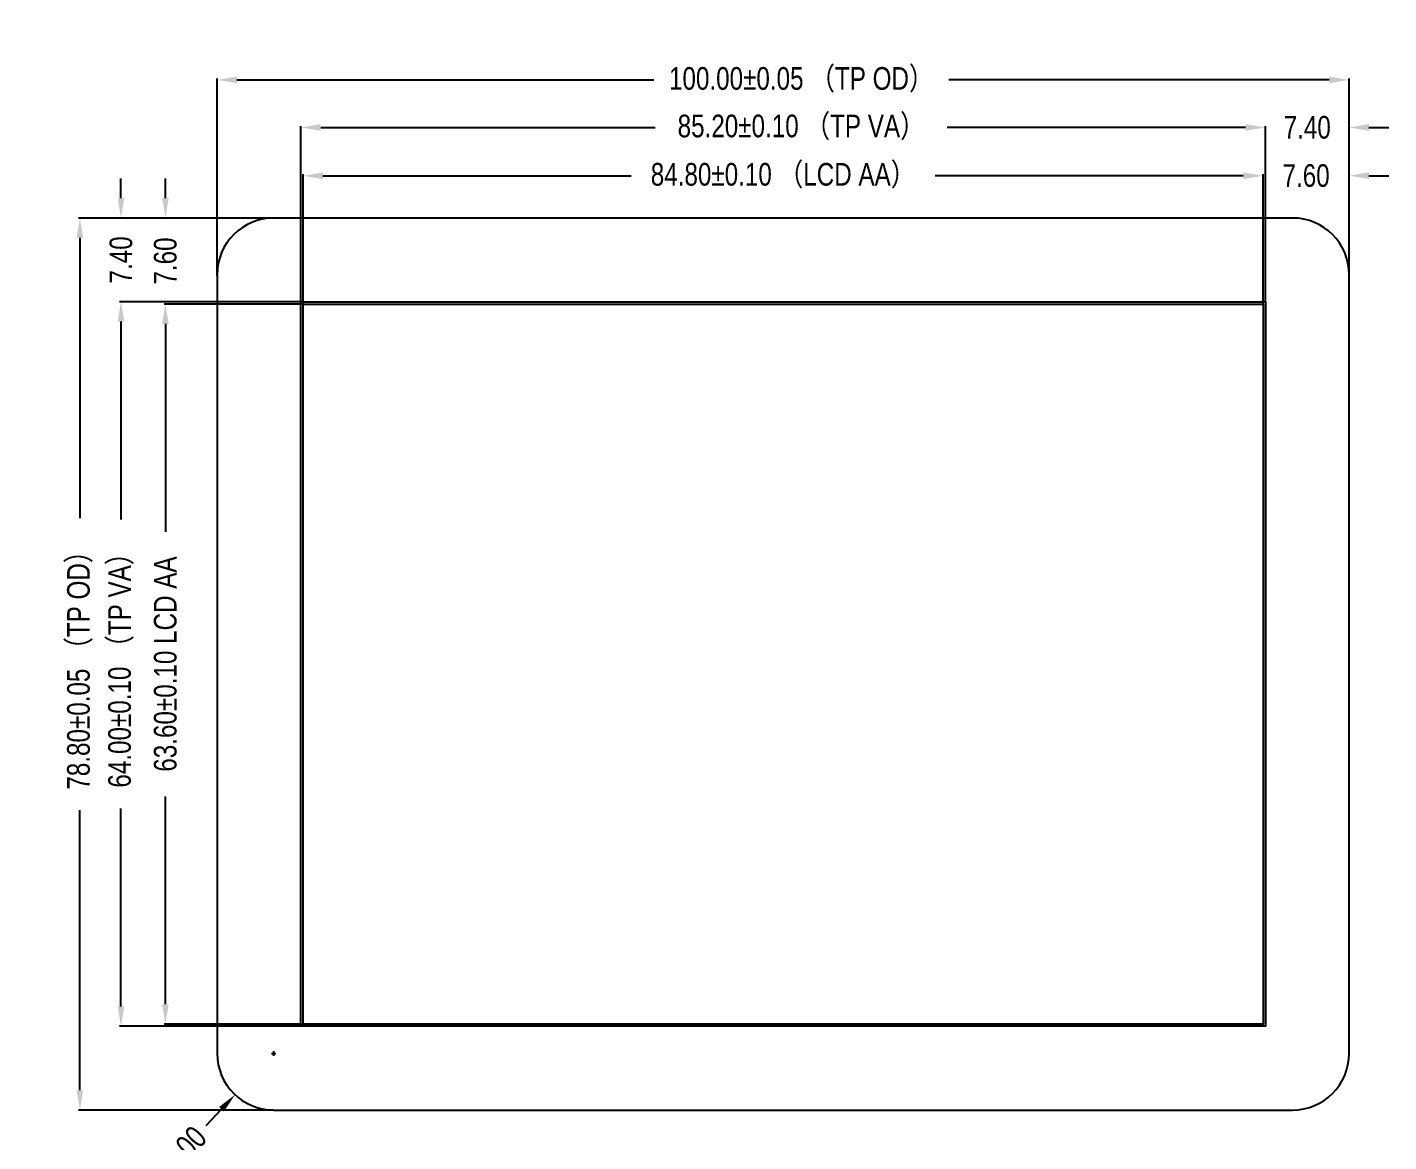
# Model space of a CAD drawing. Header units: inches. Extents: x -150 to 278, y -467 to -187.
# Drawn here: x -63.9 to 56.4, y -369.8 to -271.3 of the extents above; entities that cross this region are included whole.
import ezdxf

# ---------------------------------------------------------------- set-up
doc = ezdxf.new("R2010")
doc.units = ezdxf.units.IN
doc.header["$LTSCALE"] = 1.21
doc.header["$MEASUREMENT"] = 0
doc.header["$PDMODE"] = 3
doc.header["$PDSIZE"] = 0.3125
doc.layers.get('0').update_dxf_attribs({"linetype": 'CONTINUOUS'})
doc.layers.get('Defpoints').update_dxf_attribs({"linetype": 'CONTINUOUS'})
doc.layers.add('DIM', color=3, linetype='CONTINUOUS')
doc.styles.get("Standard").update_dxf_attribs({"font": 'txt', "width": 0.8})
doc.dimstyles.get("Standard").update_dxf_attribs({"dimtxt": 0.15625, "dimasz": 0.1875, "dimexe": 0.125, "dimexo": 0.0625, "dimgap": 0.09, "dimtad": 0, "dimtih": 1, "dimtoh": 1, "dimzin": 4, "dimdsep": 46, "dimtxsty": 'STANDARD', "dimblk": '_FILLED', "dimblk1": '_FILLED', "dimblk2": '_FILLED', "dimcen": 0.09, "dimazin": 1, "dimtp": 0.01, "dimtm": 0.01, "dimtfac": 1, "dimtofl": 0, "dimtmove": 0, "dimatfit": 3, "dimldrblk": '_FILLED', "dimfxl": 1, "dimtolj": 1, "dimtzin": 4, "dimarcsym": 0})

# ---------------------------------------------------------------- blocks, each defined once
blk = doc.blocks.new('_FILLED')
at = {"color": 0, "linetype": 'ByBlock'}
blk.add_solid([(0, 0), (-1, 0.167), (-1, -0.167)], dxfattribs=at)
blk = doc.blocks.new('*D143')
at = {"layer": 'Defpoints', "color": 0}
for p in [(45.3, -284.43), (-39.5, -295.76), (45.3, -295.76)]:
    blk.add_point(p, dxfattribs=at)
at = {"layer": 'DIM', "color": 0, "lineweight": -2}
for p, q in [((-39.5, -295.7), (-39.5, -284.3)), ((-37.75, -284.43), (-10.53, -284.43)), ((43.55, -284.43), (16.33, -284.43)), ((45.3, -295.7), (45.3, -284.3))]:
    blk.add_line(p, q, dxfattribs=at)
at = {"layer": 'DIM', "color": 0, "lineweight": -2, "xscale": 1.75, "yscale": 1.75, "zscale": 1.75, "rotation": 180}
blk.add_blockref('_FILLED', (-39.5, -284.43), dxfattribs=at)
at = {"layer": 'DIM', "color": 0, "lineweight": -2, "xscale": 1.75, "yscale": 1.75, "zscale": 1.75}
blk.add_blockref('_FILLED', (45.3, -284.43), dxfattribs=at)
at = {"layer": 'DIM', "color": 0, "insert": (2.9, -284.43), "char_height": 2, "attachment_point": 5}
blk.add_mtext('\\A1;84.80%%p0.10 （LCD AA）', dxfattribs=at)
blk = doc.blocks.new('*D144')
at = {"layer": 'Defpoints', "color": 0}
for p in [(45.5, -280.16), (-39.7, -295.56), (45.5, -295.56)]:
    blk.add_point(p, dxfattribs=at)
at = {"layer": 'DIM', "color": 0, "lineweight": -2}
for p, q in [((-39.7, -295.5), (-39.7, -280.04)), ((-37.95, -280.16), (-8.4, -280.16)), ((43.75, -280.16), (17.4, -280.16)), ((45.5, -295.5), (45.5, -280.04))]:
    blk.add_line(p, q, dxfattribs=at)
at = {"layer": 'DIM', "color": 0, "lineweight": -2, "xscale": 1.75, "yscale": 1.75, "zscale": 1.75, "rotation": 180}
blk.add_blockref('_FILLED', (-39.7, -280.16), dxfattribs=at)
at = {"layer": 'DIM', "color": 0, "lineweight": -2, "xscale": 1.75, "yscale": 1.75, "zscale": 1.75}
blk.add_blockref('_FILLED', (45.5, -280.16), dxfattribs=at)
at = {"layer": 'DIM', "color": 0, "insert": (4.5, -280.16), "char_height": 2, "attachment_point": 5}
blk.add_mtext('\\A1;85.20%%p0.10 （TP VA）', dxfattribs=at)
blk = doc.blocks.new('*D145')
at = {"layer": 'Defpoints', "color": 0}
for p in [(-39.5, -295.76), (-51.67, -359.36), (-39.5, -359.36)]:
    blk.add_point(p, dxfattribs=at)
at = {"layer": 'DIM', "color": 0, "lineweight": -2}
for p, q in [((-39.56, -295.76), (-51.79, -295.76)), ((-51.67, -297.51), (-51.67, -315.87)), ((-51.67, -357.61), (-51.67, -339.25)), ((-39.56, -359.36), (-51.79, -359.36))]:
    blk.add_line(p, q, dxfattribs=at)
at = {"layer": 'DIM', "color": 0, "lineweight": -2, "xscale": 1.75, "yscale": 1.75, "zscale": 1.75}
for p, rotation in [((-51.67, -295.76), 90), ((-51.67, -359.36), 270)]:
    blk.add_blockref('_FILLED', p, dxfattribs=dict(at, rotation=rotation))
at = {"layer": 'DIM', "color": 0, "insert": (-51.67, -327.56), "char_height": 2, "attachment_point": 5, "rotation": 90}
blk.add_mtext('\\A1;63.60%%p0.10 LCD AA', dxfattribs=at)
blk = doc.blocks.new('*D148')
at = {"layer": 'Defpoints', "color": 0}
for p in [(-42.1, -288.16), (-59.22, -366.96), (-42.1, -366.96)]:
    blk.add_point(p, dxfattribs=at)
at = {"layer": 'DIM', "color": 0, "lineweight": -2}
for p, q in [((-42.16, -288.16), (-59.35, -288.16)), ((-59.22, -289.91), (-59.22, -314.66)), ((-59.22, -365.21), (-59.22, -340.46)), ((-42.16, -366.96), (-59.35, -366.96))]:
    blk.add_line(p, q, dxfattribs=at)
at = {"layer": 'DIM', "color": 0, "lineweight": -2, "xscale": 1.75, "yscale": 1.75, "zscale": 1.75}
for p, rotation in [((-59.22, -288.16), 90), ((-59.22, -366.96), 270)]:
    blk.add_blockref('_FILLED', p, dxfattribs=dict(at, rotation=rotation))
at = {"layer": 'DIM', "color": 0, "insert": (-59.22, -327.56), "char_height": 2, "attachment_point": 5, "rotation": 90}
blk.add_mtext('\\A1;78.80%%p0.05 （TP OD）', dxfattribs=at)
blk = doc.blocks.new('*D149')
at = {"layer": 'Defpoints', "color": 0}
for p in [(-47.1, -275.96), (-47.1, -293.32), (52.9, -293.16)]:
    blk.add_point(p, dxfattribs=at)
at = {"layer": 'DIM', "color": 0, "lineweight": -2}
for p, q in [((-47.1, -293.25), (-47.1, -275.83)), ((-45.35, -275.96), (-8.52, -275.96)), ((51.15, -275.96), (17.54, -275.96)), ((52.9, -293.1), (52.9, -275.83))]:
    blk.add_line(p, q, dxfattribs=at)
at = {"layer": 'DIM', "color": 0, "lineweight": -2, "xscale": 1.75, "yscale": 1.75, "zscale": 1.75, "rotation": 180}
blk.add_blockref('_FILLED', (-47.1, -275.96), dxfattribs=at)
at = {"layer": 'DIM', "color": 0, "lineweight": -2, "xscale": 1.75, "yscale": 1.75, "zscale": 1.75}
blk.add_blockref('_FILLED', (52.9, -275.96), dxfattribs=at)
at = {"layer": 'DIM', "color": 0, "insert": (4.51, -275.96), "char_height": 2, "attachment_point": 5}
blk.add_mtext('\\A1;100.00%%p0.05 （TP OD）', dxfattribs=at)
blk = doc.blocks.new('*D151')
at = {"layer": 'Defpoints', "color": 0}
for p in [(-39.7, -295.56), (-55.59, -359.56), (-39.7, -359.56)]:
    blk.add_point(p, dxfattribs=at)
at = {"layer": 'DIM', "color": 0, "lineweight": -2}
for p, q in [((-39.76, -295.56), (-55.72, -295.56)), ((-55.59, -297.31), (-55.59, -314.8)), ((-55.59, -357.81), (-55.59, -340.33)), ((-39.76, -359.56), (-55.72, -359.56))]:
    blk.add_line(p, q, dxfattribs=at)
at = {"layer": 'DIM', "color": 0, "lineweight": -2, "xscale": 1.75, "yscale": 1.75, "zscale": 1.75}
for p, rotation in [((-55.59, -295.56), 90), ((-55.59, -359.56), 270)]:
    blk.add_blockref('_FILLED', p, dxfattribs=dict(at, rotation=rotation))
at = {"layer": 'DIM', "color": 0, "insert": (-55.59, -327.56), "char_height": 2, "attachment_point": 5, "rotation": 90}
blk.add_mtext('\\A1;64.00%%p0.10 （TP VA）', dxfattribs=at)
blk = doc.blocks.new('*D152')
at = {"layer": 'Defpoints', "color": 0}
for p in [(-42.1, -361.96), (-45.52, -365.61)]:
    blk.add_point(p, dxfattribs=at)
at = {"layer": 'DIM', "color": 0, "lineweight": -2}
for p, q in [((-42.3, -361.96), (-41.9, -361.96)), ((-42.1, -362.16), (-42.1, -361.76)), ((-48.06, -368.33), (-46.71, -366.89))]:
    blk.add_line(p, q, dxfattribs=at)
at = {"layer": 'DIM', "color": 0, "lineweight": -2, "xscale": 1.75, "yscale": 1.75, "zscale": 1.75, "rotation": 46.87539336843193}
blk.add_blockref('_FILLED', (-45.52, -365.61), dxfattribs=at)
at = {"layer": 'DIM', "color": 0, "insert": (-51.22, -371.7), "char_height": 2, "attachment_point": 5, "rotation": 46.8754}
blk.add_mtext('\\A1;4*R5.00', dxfattribs=at)
blk = doc.blocks.new('*D166')
at = {"layer": 'Defpoints', "color": 0}
for p in [(45.5, -280.16), (52.9, -280.16), (52.9, -280.16)]:
    blk.add_point(p, dxfattribs=at)
at = {"layer": 'DIM', "color": 0, "lineweight": -2}
for p, q in [((43.75, -280.16), (42, -280.16)), ((45.5, -280.1), (45.5, -280.04)), ((52.9, -280.1), (52.9, -280.04)), ((54.65, -280.16), (56.4, -280.16))]:
    blk.add_line(p, q, dxfattribs=at)
at = {"layer": 'DIM', "color": 0, "lineweight": -2, "xscale": 1.75, "yscale": 1.75, "zscale": 1.75}
blk.add_blockref('_FILLED', (45.5, -280.16), dxfattribs=at)
at = {"layer": 'DIM', "color": 0, "lineweight": -2, "xscale": 1.75, "yscale": 1.75, "zscale": 1.75, "rotation": 180}
blk.add_blockref('_FILLED', (52.9, -280.16), dxfattribs=at)
at = {"layer": 'DIM', "color": 0, "insert": (49.2, -280.16), "char_height": 2, "attachment_point": 5}
blk.add_mtext('\\A1;7.40', dxfattribs=at)
blk = doc.blocks.new('*D167')
at = {"layer": 'Defpoints', "color": 0}
for p in [(45.3, -284.43), (52.9, -284.42), (52.9, -284.47)]:
    blk.add_point(p, dxfattribs=at)
at = {"layer": 'DIM', "color": 0, "lineweight": -2}
for p, q in [((43.55, -284.42), (41.8, -284.42)), ((45.3, -284.36), (45.3, -284.29)), ((52.9, -284.4), (52.9, -284.29)), ((54.65, -284.42), (56.4, -284.42))]:
    blk.add_line(p, q, dxfattribs=at)
at = {"layer": 'DIM', "color": 0, "lineweight": -2, "xscale": 1.75, "yscale": 1.75, "zscale": 1.75}
blk.add_blockref('_FILLED', (45.3, -284.42), dxfattribs=at)
at = {"layer": 'DIM', "color": 0, "lineweight": -2, "xscale": 1.75, "yscale": 1.75, "zscale": 1.75, "rotation": 180}
blk.add_blockref('_FILLED', (52.9, -284.42), dxfattribs=at)
at = {"layer": 'DIM', "color": 0, "insert": (49.1, -284.42), "char_height": 2, "attachment_point": 5}
blk.add_mtext('\\A1;7.60', dxfattribs=at)
blk = doc.blocks.new('*D168')
at = {"layer": 'Defpoints', "color": 0}
for p in [(-51.67, -288.16), (-42.1, -288.16), (-39.5, -295.76)]:
    blk.add_point(p, dxfattribs=at)
at = {"layer": 'DIM', "color": 0, "lineweight": -2}
for p, q in [((-51.67, -286.41), (-51.67, -284.66)), ((-42.16, -288.16), (-51.79, -288.16)), ((-39.56, -295.76), (-51.79, -295.76)), ((-51.67, -297.51), (-51.67, -299.26))]:
    blk.add_line(p, q, dxfattribs=at)
at = {"layer": 'DIM', "color": 0, "lineweight": -2, "xscale": 1.75, "yscale": 1.75, "zscale": 1.75}
for p, rotation in [((-51.67, -288.16), 270), ((-51.67, -295.76), 90)]:
    blk.add_blockref('_FILLED', p, dxfattribs=dict(at, rotation=rotation))
at = {"layer": 'DIM', "color": 0, "insert": (-51.67, -291.96), "char_height": 2, "attachment_point": 5, "rotation": 90}
blk.add_mtext('\\A1;7.60', dxfattribs=at)
blk = doc.blocks.new('*D169')
at = {"layer": 'Defpoints', "color": 0}
for p in [(-55.59, -288.16), (-42.1, -288.16), (-39.5, -295.56)]:
    blk.add_point(p, dxfattribs=at)
at = {"layer": 'DIM', "color": 0, "lineweight": -2}
for p, q in [((-55.59, -286.41), (-55.59, -284.66)), ((-42.16, -288.16), (-55.72, -288.16)), ((-39.56, -295.56), (-55.72, -295.56)), ((-55.59, -297.31), (-55.59, -299.06))]:
    blk.add_line(p, q, dxfattribs=at)
at = {"layer": 'DIM', "color": 0, "lineweight": -2, "xscale": 1.75, "yscale": 1.75, "zscale": 1.75}
for p, rotation in [((-55.59, -288.16), 270), ((-55.59, -295.56), 90)]:
    blk.add_blockref('_FILLED', p, dxfattribs=dict(at, rotation=rotation))
at = {"layer": 'DIM', "color": 0, "insert": (-55.59, -291.86), "char_height": 2, "attachment_point": 5, "rotation": 90}
blk.add_mtext('\\A1;7.40', dxfattribs=at)

msp = doc.modelspace()

# ---------------------------------------------------------------- linework, layer by layer
at = {"color": 7, "linetype": 'Continuous'}
for p, q in [((47.902, -288.162), (-42.098, -288.162)), ((-47.098, -293.162), (-47.098, -361.962)), ((52.902, -361.962), (52.902, -293.162)), ((-42.098, -366.962), (47.902, -366.962))]:
    msp.add_line(p, q, dxfattribs=at)
for points in [[(-39.698, -295.562), (45.502, -295.562), (45.502, -359.562), (-39.698, -359.562)], [(-39.498, -295.762), (45.302, -295.762), (45.302, -359.362), (-39.498, -359.362)]]:
    msp.add_lwpolyline(points, close=True, dxfattribs=at)
for centre, start, end in [((-42.098, -293.162), 90, 180), ((47.902, -293.162), 0, 90), ((-42.098, -361.962), 180, 270), ((47.902, -361.962), 270, 0)]:
    msp.add_arc(centre, 5, start, end, dxfattribs=at)

# ---------------------------------------------------------------- dimensions: what is measured, and where the dimension line sits
at = {"layer": 'DIM'}
for base, p1, p2, override, picture, middle in [((-47.098, -275.96), (52.902, -293.162), (-47.098, -293.315), {"dimtxt": 2, "dimasz": 1.75, "dimgap": 0.09, "dimtih": 0, "dimtoh": 0, "dimdec": 2, "dimzin": 0, "dimpost": ' （TP OD）', "dimblk": '_FILLED', "dimcen": 0.198, "dimadec": 0, "dimazin": 0, "dimtol": 1, "dimlim": 0, "dimtp": 0.05, "dimtm": 0.05, "dimtdec": 2, "dimtzin": 0}, '*D149', (4.507, -275.96)), ((45.502, -280.161), (-39.698, -295.562), (45.502, -295.562), {"dimtxt": 2, "dimasz": 1.75, "dimtih": 0, "dimtoh": 0, "dimzin": 0, "dimpost": ' （TP VA）', "dimblk": '_FILLED', "dimcen": 0.198, "dimadec": 0, "dimazin": 0, "dimtol": 1, "dimtp": 0.1, "dimtm": 0.1, "dimtzin": 0}, '*D144', (4.502, -280.161)), ((45.302, -284.426), (-39.498, -295.762), (45.302, -295.762), {"dimtxt": 2, "dimasz": 1.75, "dimgap": 0.09, "dimtih": 0, "dimtoh": 0, "dimzin": 0, "dimpost": ' （LCD AA）', "dimcen": 0.198, "dimadec": 0, "dimazin": 0, "dimtol": 1, "dimlim": 0, "dimtp": 0.1, "dimtm": 0.1, "dimtdec": 2, "dimtzin": 0}, '*D143', (2.902, -284.426))]:
    dim = msp.add_linear_dim(base=base, p1=p1, p2=p2, dimstyle='STANDARD', override=override, dxfattribs=at)
    dim.commit()
    dim.dimension.update_dxf_attribs({"geometry": picture, "text_midpoint": middle, "dimtype": 160})
for base, p1, p2, picture, middle in [((52.902, -280.161), (45.502, -280.161), (52.902, -280.161), '*D166', (49.202, -280.161)), ((52.902, -284.416), (45.302, -284.426), (52.902, -284.467), '*D167', (49.102, -284.416))]:
    dim = msp.add_linear_dim(base=base, p1=p1, p2=p2, dimstyle='STANDARD', override={"dimtxt": 2, "dimasz": 1.75, "dimtih": 0, "dimtoh": 0, "dimzin": 0, "dimcen": 0.198, "dimadec": 0, "dimazin": 0, "dimtp": 0, "dimtm": 0, "dimtdec": 4, "dimtzin": 0}, dxfattribs=at)
    dim.commit()
    dim.dimension.update_dxf_attribs({"geometry": picture, "text_midpoint": middle})
for base, p1, p2, override, picture, middle in [((-55.59, -288.162), (-39.498, -295.562), (-42.098, -288.162), {"dimtxt": 2, "dimasz": 1.75, "dimtih": 0, "dimtoh": 0, "dimzin": 0, "dimcen": 0.198, "dimadec": 0, "dimazin": 0, "dimtp": 0, "dimtm": 0, "dimtdec": 4, "dimtzin": 0}, '*D169', (-55.59, -291.862)), ((-51.67, -288.162), (-39.498, -295.762), (-42.098, -288.162), {"dimtxt": 2, "dimasz": 1.75, "dimtih": 0, "dimtoh": 0, "dimzin": 0, "dimcen": 0.198, "dimadec": 0, "dimazin": 0, "dimtp": 0, "dimtm": 0, "dimtdec": 4, "dimtzin": 0}, '*D168', (-51.67, -291.962)), ((-59.221, -366.962), (-42.098, -288.162), (-42.098, -366.962), {"dimtxt": 2, "dimasz": 1.75, "dimtih": 0, "dimtoh": 0, "dimzin": 0, "dimpost": ' （TP OD）', "dimblk": '_FILLED', "dimcen": 0.198, "dimadec": 0, "dimazin": 0, "dimtol": 1, "dimtp": 0.05, "dimtm": 0.05, "dimtzin": 0}, '*D148', (-59.221, -327.562)), ((-55.59, -359.562), (-39.698, -295.562), (-39.698, -359.562), {"dimtxt": 2, "dimasz": 1.75, "dimtih": 0, "dimtoh": 0, "dimzin": 0, "dimpost": ' （TP VA）', "dimblk": '_FILLED', "dimcen": 0.198, "dimadec": 0, "dimazin": 0, "dimtol": 1, "dimtp": 0.1, "dimtm": 0.1, "dimtzin": 0}, '*D151', (-55.59, -327.562))]:
    dim = msp.add_linear_dim(base=base, p1=p1, p2=p2, angle=90, dimstyle='STANDARD', override=override, dxfattribs=at)
    dim.commit()
    dim.dimension.update_dxf_attribs({"geometry": picture, "text_midpoint": middle})
dim = msp.add_linear_dim(base=(-51.67, -359.362), p1=(-39.498, -295.762), p2=(-39.498, -359.362), angle=90, dimstyle='STANDARD', override={"dimtxt": 2, "dimasz": 1.75, "dimtih": 0, "dimtoh": 0, "dimzin": 0, "dimpost": ' LCD AA', "dimblk": '_FILLED', "dimcen": 0.198, "dimadec": 0, "dimazin": 0, "dimtol": 1, "dimtp": 0.1, "dimtm": 0.1, "dimtzin": 0}, dxfattribs=at)
dim.commit()
dim.dimension.update_dxf_attribs({"geometry": '*D145', "text_midpoint": (-51.67, -327.562), "dimtype": 160})
dim = msp.add_radius_dim(center=(-42.098, -361.962), mpoint=(-45.516, -365.611), dimstyle='STANDARD', override={"dimtxt": 2, "dimasz": 1.75, "dimtih": 0, "dimtoh": 0, "dimzin": 0, "dimpost": '4*R<>', "dimcen": 0.198, "dimadec": 0, "dimazin": 0, "dimtp": 0, "dimtm": 0, "dimtdec": 4, "dimtzin": 0}, dxfattribs=at)
dim.commit()
dim.dimension.update_dxf_attribs({"geometry": '*D152', "text_midpoint": (-51.219, -371.701), "dimtype": 164})

doc.saveas('drawing.dxf')
